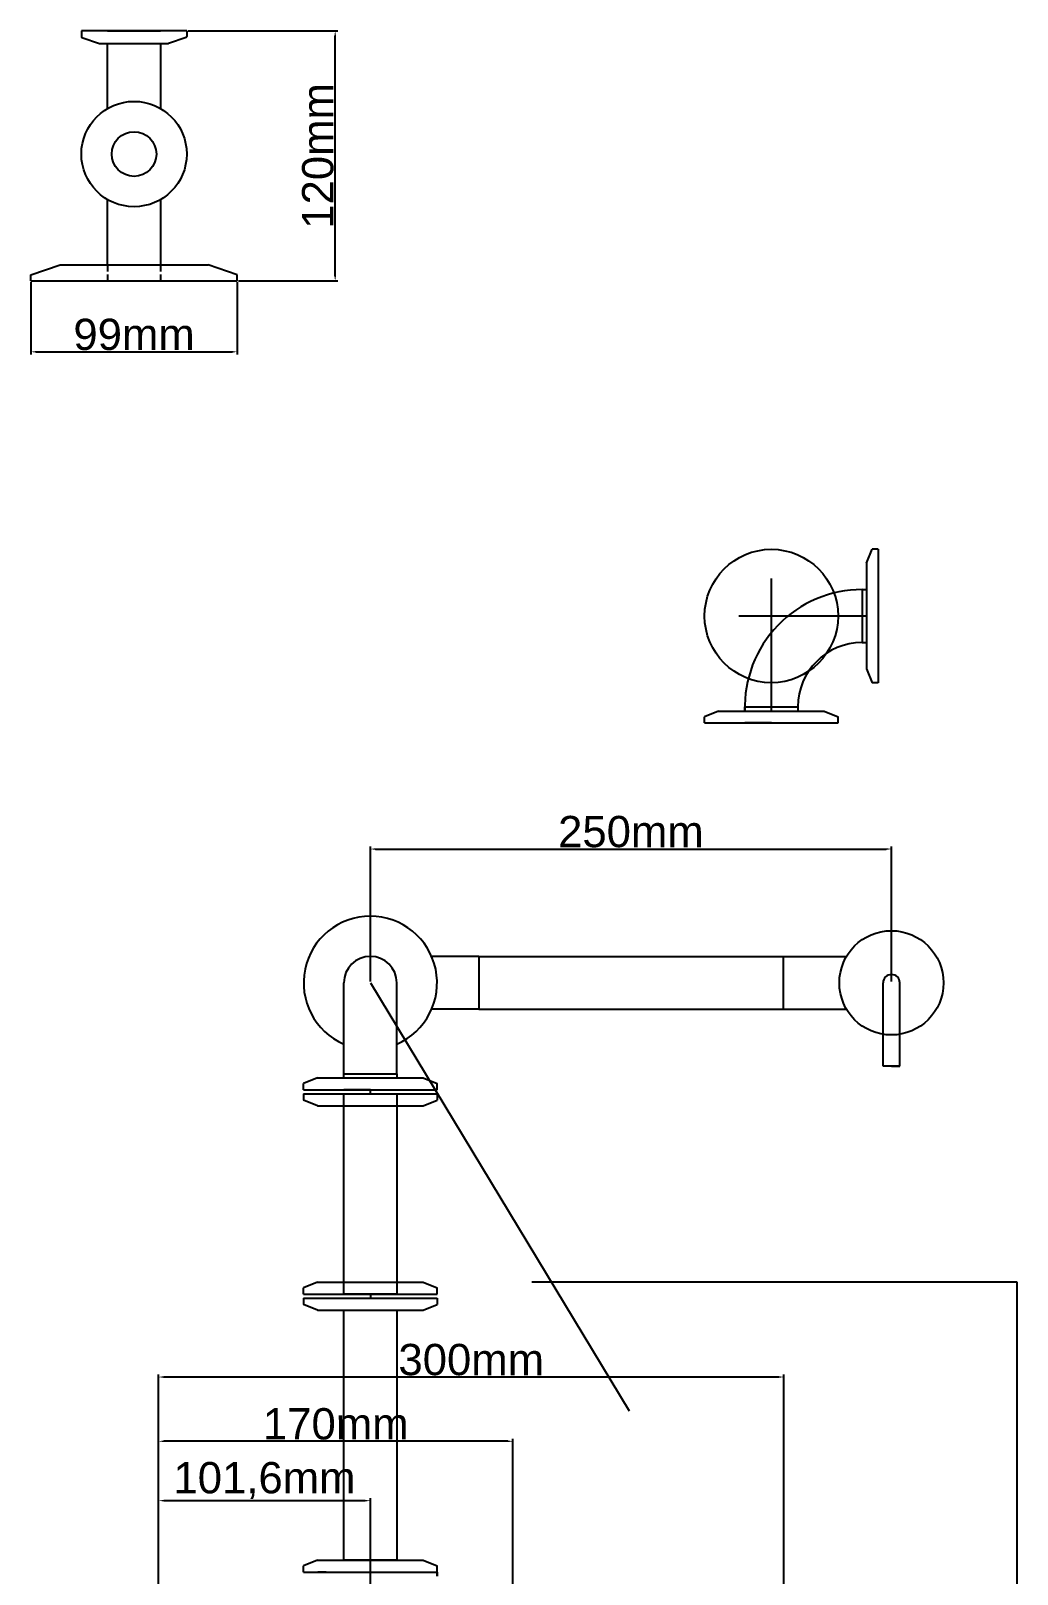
# Model space of a CAD drawing. Header units: centimetres. Extents: x 6534 to 31506, y 42826 to 109107.
# Drawn here: x 16671 to 17144, y 51347 to 52087 of the extents above; entities that cross this region are included whole.
import ezdxf

# ---------------------------------------------------------------- set-up
doc = ezdxf.new("R2010")
doc.units = ezdxf.units.CM
doc.header["$LTSCALE"] = 0.5
doc.linetypes.add('DASHED2', pattern=[9.525, 6.35, -3.175])
doc.styles.get("Standard").update_dxf_attribs({"font": 'arial.ttf'})
doc.dimstyles.new('ISO-25', dxfattribs={"dimtxt": 15, "dimasz": 2.5, "dimexe": 1.25, "dimexo": 0.625, "dimtad": 1, "dimtxsty": 'Standard', "dimcen": 2.5, "dimclrd": 1, "dimclre": 1, "dimadec": 0, "dimazin": 0, "dimtfac": 1, "dimtmove": 0, "dimatfit": 3, "dimfxl": 1, "dimarcsym": 0})

# ---------------------------------------------------------------- blocks, each defined once
blk = doc.blocks.new('*D298')
at = {"color": 1, "lineweight": -2, "transparency": 16777216}
for p, q in [((16731.87, 51287.42), (16731.87, 51383.19)), ((16830.97, 51381.94), (16734.37, 51381.94)), ((16833.47, 51333.62), (16833.47, 51383.19))]:
    blk.add_line(p, q, dxfattribs=at)
at = {"color": 1, "transparency": 16777216}
for points in [[(16734.37, 51382.36), (16734.37, 51381.52), (16731.87, 51381.94)], [(16830.97, 51382.36), (16830.97, 51381.52), (16833.47, 51381.94)]]:
    blk.add_solid(points, dxfattribs=at)
at = {"layer": 'Defpoints', "color": 0, "transparency": 16777216}
for p in [(16731.87, 51381.94), (16833.47, 51332.99), (16731.87, 51286.79)]:
    blk.add_point(p, dxfattribs=at)
at = {"color": 0, "transparency": 16777216, "insert": (16782.67, 51391.58), "char_height": 15, "attachment_point": 5}
blk.add_mtext('101,6mm', dxfattribs=at)
blk = doc.blocks.new('*D300')
at = {"color": 1, "lineweight": -2, "transparency": 16777216}
for p, q in [((16731.87, 51287.42), (16731.87, 51411.69)), ((16899.37, 51410.44), (16734.37, 51410.44)), ((16901.87, 51287.42), (16901.87, 51411.69))]:
    blk.add_line(p, q, dxfattribs=at)
at = {"color": 1, "transparency": 16777216}
for points in [[(16734.37, 51410.86), (16734.37, 51410.03), (16731.87, 51410.44)], [(16899.37, 51410.86), (16899.37, 51410.03), (16901.87, 51410.44)]]:
    blk.add_solid(points, dxfattribs=at)
at = {"layer": 'Defpoints', "color": 0, "transparency": 16777216}
for p in [(16731.87, 51410.44), (16731.87, 51286.79), (16901.87, 51286.79)]:
    blk.add_point(p, dxfattribs=at)
at = {"color": 0, "transparency": 16777216, "insert": (16816.87, 51418.73), "char_height": 15, "attachment_point": 5}
blk.add_mtext('170mm', dxfattribs=at)
blk = doc.blocks.new('*D442')
at = {"color": 1, "lineweight": -2, "transparency": 16777216}
for p, q in [((16833.47, 51631.02), (16833.47, 51695.84)), ((16835.97, 51694.59), (17080.97, 51694.59)), ((17083.47, 51631.02), (17083.47, 51695.84))]:
    blk.add_line(p, q, dxfattribs=at)
at = {"color": 1, "transparency": 16777216}
for points in [[(16835.97, 51695.01), (16835.97, 51694.17), (16833.47, 51694.59)], [(17080.97, 51695.01), (17080.97, 51694.17), (17083.47, 51694.59)]]:
    blk.add_solid(points, dxfattribs=at)
at = {"layer": 'Defpoints', "color": 0, "transparency": 16777216}
for p in [(17083.47, 51694.59), (16833.47, 51630.39), (17083.47, 51630.39)]:
    blk.add_point(p, dxfattribs=at)
at = {"color": 0, "transparency": 16777216, "insert": (16958.47, 51702.87), "char_height": 15, "attachment_point": 5}
blk.add_mtext('250mm', dxfattribs=at)
blk = doc.blocks.new('*D450')
at = {"color": 1, "lineweight": -2, "transparency": 16777216}
for p, q in [((16731.87, 51287.42), (16731.87, 51442.51)), ((17029.37, 51441.26), (16734.37, 51441.26)), ((17031.87, 51167.42), (17031.87, 51442.51))]:
    blk.add_line(p, q, dxfattribs=at)
at = {"color": 1, "transparency": 16777216}
for points in [[(16734.37, 51441.68), (16734.37, 51440.84), (16731.87, 51441.26)], [(17029.37, 51441.68), (17029.37, 51440.84), (17031.87, 51441.26)]]:
    blk.add_solid(points, dxfattribs=at)
at = {"layer": 'Defpoints', "color": 0, "transparency": 16777216}
for p in [(16731.87, 51441.26), (16731.87, 51286.79), (17031.87, 51166.79)]:
    blk.add_point(p, dxfattribs=at)
at = {"color": 0, "transparency": 16777216, "insert": (16881.87, 51449.55), "char_height": 15, "attachment_point": 5}
blk.add_mtext('300mm', dxfattribs=at)
blk = doc.blocks.new('*D478')
at = {"color": 1, "linetype": 'DASHED2', "lineweight": -2, "ltscale": 0.1, "transparency": 16777216}
for p, q in [((16670.6, 51966.52), (16670.6, 51931.9)), ((16769.6, 51966.52), (16769.6, 51931.9)), ((16673.1, 51933.15), (16767.1, 51933.15))]:
    blk.add_line(p, q, dxfattribs=at)
at = {"color": 1, "linetype": 'DASHED2', "ltscale": 0.1, "transparency": 16777216}
for points in [[(16673.1, 51933.56), (16673.1, 51932.73), (16670.6, 51933.15)], [(16767.1, 51933.56), (16767.1, 51932.73), (16769.6, 51933.15)]]:
    blk.add_solid(points, dxfattribs=at)
at = {"layer": 'Defpoints', "color": 0, "linetype": 'DASHED2', "ltscale": 0.1, "transparency": 16777216}
for p in [(16670.6, 51967.14), (16769.6, 51967.14), (16769.6, 51933.15)]:
    blk.add_point(p, dxfattribs=at)
at = {"color": 0, "linetype": 'DASHED2', "ltscale": 0.1, "transparency": 16777216, "insert": (16720.1, 51941.43), "char_height": 15, "attachment_point": 5}
blk.add_mtext('99mm', dxfattribs=at)
blk = doc.blocks.new('*D479')
at = {"color": 1, "lineweight": -2, "transparency": 16777216}
for p, q in [((16746, 52087.14), (16817.84, 52087.14)), ((16816.59, 51969.64), (16816.59, 52084.64)), ((16770.22, 51967.14), (16817.84, 51967.14))]:
    blk.add_line(p, q, dxfattribs=at)
at = {"color": 1, "transparency": 16777216}
for points in [[(16816.18, 52084.64), (16817.01, 52084.64), (16816.59, 52087.14)], [(16816.18, 51969.64), (16817.01, 51969.64), (16816.59, 51967.14)]]:
    blk.add_solid(points, dxfattribs=at)
at = {"layer": 'Defpoints', "color": 0, "transparency": 16777216}
for p in [(16745.37, 52087.14), (16816.59, 52087.14), (16769.6, 51967.14)]:
    blk.add_point(p, dxfattribs=at)
at = {"color": 0, "transparency": 16777216, "insert": (16808.31, 52027.14), "char_height": 15, "attachment_point": 5, "rotation": 90}
blk.add_mtext('120mm', dxfattribs=at)

msp = doc.modelspace()

# ---------------------------------------------------------------- linework, layer by layer
for p, q in [((16745.372, 52087.141), (16694.822, 52087.141)), ((16694.822, 52087.141), (16694.822, 52084.402)), ((16695.061, 52084.036), (16703.597, 52081.141)), ((16745.132, 52084.036), (16736.597, 52081.141)), ((16745.372, 52087.141), (16745.372, 52084.402)), ((16745.372, 52087.141), (16745.372, 52084.402)), ((16703.597, 52081.141), (16736.597, 52081.141)), ((16670.597, 51967.141), (16769.597, 51967.141)), ((17071.45, 51831.792), (17074.15, 51838.392)), ((17071.45, 51831.792), (17071.45, 51780.992)), ((17077.15, 51838.392), (17074.15, 51838.392)), ((17077.15, 51838.392), (17077.15, 51774.392)), ((17077.15, 51831.642), (17077.15, 51781.142)), ((17025.85, 51760.792), (17025.85, 51824.364)), ((17069.45, 51819.092), (17069.45, 51793.692)), ((17069.45, 51819.092), (17071.45, 51819.092)), ((17071.45, 51819.092), (17071.45, 51793.692)), ((17077.15, 51819.092), (17077.15, 51793.692)), ((17071.45, 51806.392), (17010.249, 51806.392)), ((17069.45, 51793.692), (17071.45, 51793.692)), ((17071.45, 51780.992), (17074.15, 51774.392)), ((17077.15, 51774.392), (17074.15, 51774.392)), ((17000.45, 51760.792), (16993.85, 51758.092)), ((16993.85, 51755.092), (16993.85, 51758.092)), ((17000.45, 51760.792), (17051.25, 51760.792)), ((17013.15, 51760.792), (17013.15, 51762.792)), ((17013.15, 51762.792), (17038.55, 51762.792)), ((17013.15, 51762.792), (17038.55, 51762.792)), ((17013.15, 51760.792), (17038.55, 51760.792)), ((17038.55, 51762.792), (17038.55, 51760.792)), ((17051.25, 51760.792), (17057.85, 51758.092)), ((17057.85, 51755.092), (17057.85, 51758.092)), ((16993.85, 51755.092), (17057.85, 51755.092)), ((17000.6, 51755.092), (17051.1, 51755.092)), ((17013.15, 51755.092), (17038.55, 51755.092)), ((17025.85, 51755.092), (17013.15, 51755.092)), ((16885.47, 51643.094), (16862.842, 51643.094)), ((16885.47, 51643.094), (16885.47, 51617.694)), ((16885.47, 51643.094), (17031.47, 51643.094)), ((17031.47, 51643.094), (17031.47, 51617.694)), ((17031.47, 51643.094), (17061.936, 51643.094)), ((16820.77, 51586.794), (16820.77, 51630.394)), ((16833.47, 51630.394), (16957.686, 51425.04)), ((16846.17, 51586.794), (16846.17, 51630.394)), ((17079.47, 51590.394), (17079.47, 51630.394)), ((17087.47, 51590.394), (17087.47, 51630.394)), ((16885.47, 51617.694), (16862.842, 51617.694)), ((16885.47, 51617.694), (17031.47, 51617.694)), ((17031.47, 51617.694), (17061.936, 51617.694)), ((17087.47, 51590.394), (17079.47, 51590.394)), ((17083.47, 51590.394), (17087.47, 51590.394)), ((16808.07, 51584.794), (16801.47, 51582.094)), ((16801.47, 51579.094), (16801.47, 51582.094)), ((16808.07, 51584.794), (16858.87, 51584.794)), ((16820.77, 51584.794), (16820.77, 51586.794)), ((16820.77, 51586.794), (16846.17, 51586.794)), ((16820.77, 51586.794), (16846.17, 51586.794)), ((16820.77, 51584.794), (16846.17, 51584.794)), ((16846.17, 51586.794), (16846.17, 51584.794)), ((16858.87, 51584.794), (16865.47, 51582.094)), ((16865.47, 51579.094), (16865.47, 51582.094)), ((16801.47, 51579.094), (16865.47, 51579.094)), ((16801.47, 51577.094), (16865.47, 51577.094)), ((16801.47, 51577.094), (16801.47, 51574.094)), ((16808.07, 51571.394), (16801.47, 51574.094)), ((16808.22, 51579.094), (16858.72, 51579.094)), ((16808.22, 51577.094), (16858.72, 51577.094)), ((16820.77, 51579.094), (16846.17, 51579.094)), ((16833.47, 51579.094), (16820.77, 51579.094)), ((16820.77, 51481.094), (16820.77, 51577.094)), ((16820.77, 51577.094), (16846.17, 51577.094)), ((16833.47, 51577.094), (16833.47, 51579.094)), ((16846.17, 51577.094), (16846.17, 51481.094)), ((16858.87, 51571.394), (16865.47, 51574.094)), ((16865.47, 51577.094), (16865.47, 51574.094)), ((16808.07, 51571.394), (16858.87, 51571.394)), ((16820.77, 51571.394), (16846.17, 51571.394)), ((16808.07, 51486.794), (16801.47, 51484.094)), ((16801.47, 51481.094), (16801.47, 51484.094)), ((16808.07, 51486.794), (16858.87, 51486.794)), ((16820.77, 51486.794), (16846.17, 51486.794)), ((16858.87, 51486.794), (16865.47, 51484.094)), ((16865.47, 51481.094), (16865.47, 51484.094)), ((17143.768, 51486.794), (16910.899, 51486.794)), ((17143.768, 51286.794), (17143.768, 51486.794)), ((16801.47, 51481.094), (16865.47, 51481.094)), ((16801.47, 51479.094), (16865.47, 51479.094)), ((16801.47, 51479.094), (16801.47, 51476.094)), ((16808.07, 51473.394), (16801.47, 51476.094)), ((16808.22, 51481.094), (16858.72, 51481.094)), ((16808.22, 51479.094), (16858.72, 51479.094)), ((16846.17, 51481.094), (16820.77, 51481.094)), ((16820.77, 51481.094), (16846.17, 51481.094)), ((16833.47, 51481.094), (16833.47, 51479.094)), ((16858.87, 51473.394), (16865.47, 51476.094)), ((16865.47, 51479.094), (16865.47, 51476.094)), ((16808.07, 51473.394), (16858.87, 51473.394)), ((16820.77, 51353.394), (16820.77, 51473.394)), ((16820.77, 51473.394), (16846.17, 51473.394)), ((16846.17, 51473.394), (16846.17, 51353.394)), ((16808.07, 51353.394), (16801.47, 51350.694)), ((16801.47, 51347.694), (16801.47, 51350.694)), ((16808.07, 51353.394), (16858.87, 51353.394)), ((16846.17, 51353.394), (16820.77, 51353.394)), ((16858.87, 51353.394), (16865.47, 51350.694)), ((16865.47, 51347.694), (16865.47, 51350.694)), ((16801.47, 51347.694), (16865.47, 51347.694)), ((16812.22, 51347.694), (16808.22, 51347.694)), ((16808.22, 51347.694), (16858.72, 51347.694)), ((16808.22, 51347.694), (16858.72, 51347.694)), ((16854.72, 51347.694), (16858.72, 51347.694)), ((16865.47, 51345.694), (16865.47, 51347.694)), ((16865.47, 51347.694), (16865.47, 51345.694))]:
    msp.add_line(p, q)
at = {"ltscale": 2}
for p, q in [((16707.397, 52087.141), (16732.797, 52087.141)), ((16707.397, 52049.893), (16707.397, 52081.141)), ((16732.797, 52081.141), (16732.797, 52049.893)), ((16707.397, 51974.941), (16707.397, 52006.188)), ((16732.797, 52006.188), (16732.797, 51974.941)), ((16670.597, 51970.141), (16684.597, 51974.941)), ((16684.597, 51974.941), (16755.597, 51974.941)), ((16769.597, 51970.141), (16755.597, 51974.941)), ((16670.597, 51967.141), (16670.597, 51970.141)), ((16769.597, 51967.141), (16769.597, 51970.141))]:
    msp.add_line(p, q, dxfattribs=at)
at = {"linetype": 'DASHED2'}
for p, q in [((16707.397, 51974.941), (16707.397, 51967.141)), ((16732.797, 51974.941), (16732.797, 51967.141))]:
    msp.add_line(p, q, dxfattribs=at)
at = {"ltscale": 2}
for radius in [25.275, 10.7]:
    msp.add_circle((16720.097, 52028.041), radius, dxfattribs=at)
for centre, radius in [((17025.85, 51806.392), 32), ((17083.47, 51630.394), 25)]:
    msp.add_circle(centre, radius)
for centre, radius, start, end in [((16695.222, 52084.402), 0.4, 180, 246.382792), ((16744.972, 52084.402), 0.4, 293.617208, 0), ((16744.972, 52084.402), 0.4, 293.617208, 0), ((17069.45, 51762.792), 56.3, 90, 182.035802), ((17069.45, 51762.792), 30.9, 90, 180), ((16833.47, 51630.394), 32, 293.382964, 246.617036), ((16833.47, 51630.394), 12.7, 0, 180), ((17083.47, 51630.394), 4, 0, 180)]:
    msp.add_arc(centre, radius, start, end)

# ---------------------------------------------------------------- dimensions: what is measured, and where the dimension line sits
dim = msp.add_linear_dim(base=(16816.593, 52087.141), p1=(16769.597, 51967.141), p2=(16745.372, 52087.141), angle=90, dimstyle='ISO-25', override={"dimpost": 'mm'})
dim.commit()
dim.dimension.update_dxf_attribs({"geometry": '*D479', "text_midpoint": (16808.31, 52027.141)})
at = {"linetype": 'DASHED2', "ltscale": 0.1}
dim = msp.add_linear_dim(base=(16769.597, 51933.145), p1=(16670.597, 51967.141), p2=(16769.597, 51967.141), dimstyle='ISO-25', override={"dimpost": 'mm'}, dxfattribs=at)
dim.commit()
dim.dimension.update_dxf_attribs({"geometry": '*D478', "text_midpoint": (16720.097, 51941.429)})
for base, p1, p2, picture, middle in [((17083.47, 51694.59), (16833.47, 51630.394), (17083.47, 51630.394), '*D442', (16958.47, 51702.874)), ((16731.868, 51441.261), (17031.868, 51166.794), (16731.868, 51286.794), '*D450', (16881.868, 51449.55)), ((16731.868, 51410.444), (16901.868, 51286.794), (16731.868, 51286.794), '*D300', (16816.868, 51418.728)), ((16731.868, 51381.941), (16833.47, 51332.994), (16731.868, 51286.794), '*D298', (16782.669, 51391.581))]:
    dim = msp.add_linear_dim(base=base, p1=p1, p2=p2, dimstyle='ISO-25', override={"dimpost": 'mm'})
    dim.commit()
    dim.dimension.update_dxf_attribs({"geometry": picture, "text_midpoint": middle})

doc.saveas('drawing.dxf')
